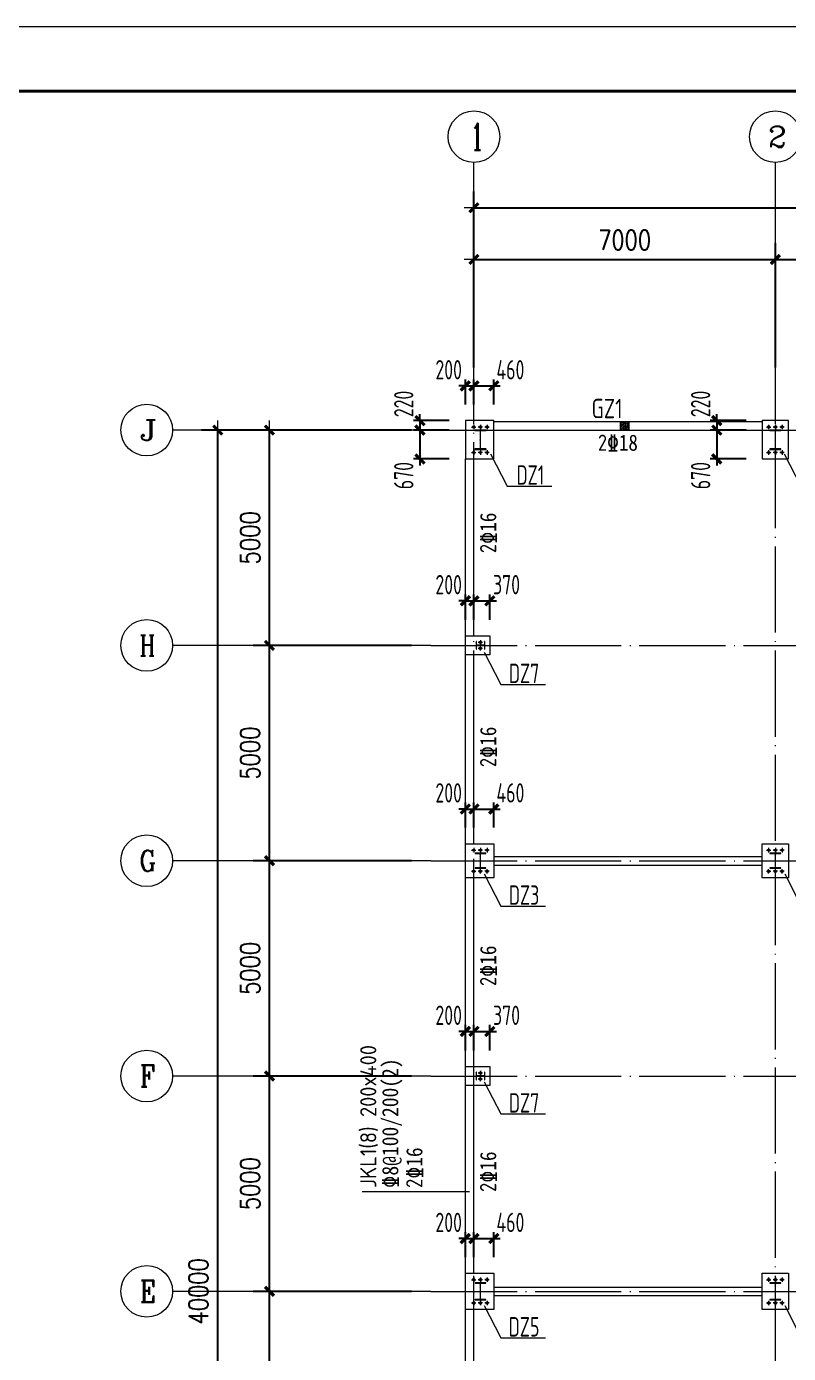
# Model space of a CAD drawing. Header units: millimetres. Extents: x 19781 to 898973, y -947928 to -267362.
# Drawn here: x 162350 to 180047, y -352504 to -321690 of the extents above; entities that cross this region are included whole.
import ezdxf
from ezdxf.enums import TextEntityAlignment as Align

# ---------------------------------------------------------------- set-up
doc = ezdxf.new("R2010")
doc.units = ezdxf.units.MM
doc.header["$LTSCALE"] = 100
doc.linetypes.add('CENTERX2', pattern=[101.599999, 63.5, -12.7, 12.7, -12.7])
doc.linetypes.add('DOTE', pattern=[2.42, 2, -0.2, 0.02, -0.2])
doc.layers.get('0').update_dxf_attribs({"lineweight": 18})
for name, color, linetype, lineweight in [('10', 7, 'Continuous', 18), ('1000', 2, 'Continuous', 18), ('11000', 4, 'Continuous', 18), ('AXIS', 3, 'Continuous', 18), ('AXIS_TEXT', 7, 'Continuous', 18), ('BORDER', 7, 'Continuous', 18), ('DIM', 3, 'Continuous', 18), ('DOTE', 1, 'DOTE', 18), ('HATCH', 254, 'Continuous', 18), ('HIDE_BEAMDIMMASS', 2, 'Continuous', 18), ('S_BEAM', 4, 'Continuous', 18), ('S_BEAMDIMLOCAL', 7, 'Continuous', 18), ('S_BEAMDIMLOCALVER', 7, 'Continuous', 18), ('S_BEAMDIMMASSVER', 2, 'Continuous', 18), ('数字', 3, 'Continuous', 20), ('柱', 2, 'Continuous', 18), ('轴线', 1, 'CENTERX2', 13), ('钢柱', 4, 'Continuous', 20)]:
    doc.layers.add(name, color=color, linetype=linetype, lineweight=lineweight)
doc.styles.add('_TCH_AXIS', font='complex.shx', dxfattribs={"bigfont": 'gbcbig.shx'})
doc.styles.add('COMPLEX', font='complex.shx', dxfattribs={"bigfont": 'gbcbig.shx'})
doc.styles.add('dim_font', font='simplex.shx', dxfattribs={"width": 0.8, "bigfont": 'gbcbig.shx'})
doc.styles.get("Standard").update_dxf_attribs({"font": 'tssdeng.shx', "bigfont": 'hztxt.shx'})
doc.styles.add('TSSD_REIN', font='tssdeng.shx', dxfattribs={"width": 0.7, "bigfont": 'hztxt.shx'})
doc.dimstyles.new('DIMN150', dxfattribs={"dimscale": 1.5, "dimtxt": 300, "dimasz": 1, "dimexe": 250, "dimexo": 300, "dimgap": 150, "dimtad": 1, "dimdec": 0, "dimzin": 0, "dimdsep": 46, "dimtxsty": 'dim_font', "dimblk": '_CAXARROW', "dimcen": 0.09, "dimdle": 2, "dimclrt": 7, "dimadec": 0, "dimazin": 0, "dimtfac": 1, "dimtdec": 0, "dimtix": 1, "dimtmove": 2, "dimatfit": 3, "dimfxl": 1, "dimtolj": 1, "dimtzin": 0, "dimarcsym": 0})
doc.dimstyles.new('TSSD_100_100', dxfattribs={"dimtxt": 300, "dimasz": 100, "dimexe": 100, "dimexo": 250, "dimgap": 100, "dimtad": 1, "dimdec": 0, "dimzin": 0, "dimdsep": 46, "dimtxsty": 'TSSD_REIN', "dimblk": 'ARCHTICK', "dimcen": 0, "dimdle": 100, "dimclrt": 7, "dimadec": 0, "dimazin": 0, "dimtfac": 1, "dimtdec": 0, "dimtix": 1, "dimtmove": 2, "dimatfit": 3, "dimfxl": 1, "dimtolj": 1, "dimtzin": 0, "dimarcsym": 0})
pattern_1 = [(45, (0, 0), (-7.0710678, 7.0710678), []), (45, (0, 2.5), (-7.0710678, 7.0710678), [])]
pattern_2 = [(45, (0, 0), (-7.0710678, 7.0710678), []), (45, (0, 2.5), (-7.0710678, 7.0710678), [])]

# ---------------------------------------------------------------- blocks, each defined once
blk = doc.blocks.new('_DIMX')
blk.add_line((-150, 0), (150, 0))
blk.add_lwpolyline([(-70, -70, 50, 50, 0), (70, 70, 50, 50, 0)], format="xyseb")
blk = doc.blocks.new('*X433')
at = {"layer": 'AXIS', "color": 0, "lineweight": -2, "transparency": 16777216}
for p, q in [((171292, -331062), (167617, -331062)), ((167992, -336060), (167992, -331063)), ((171292, -336062), (167617, -336062))]:
    blk.add_line(p, q, dxfattribs=at)
at = {"layer": 'AXIS', "color": 0, "lineweight": -2, "transparency": 16777216, "xscale": 1.5, "yscale": 1.5, "zscale": 1.5}
for p, rotation in [((167992, -331062), 90), ((167992, -336062), 270)]:
    blk.add_blockref('_DIMX', p, dxfattribs=dict(at, rotation=rotation))
at = {"layer": 'AXIS', "color": 7, "transparency": 16777216, "insert": (167542, -333562), "char_height": 450, "width": 3805.71, "attachment_point": 5, "rotation": 90, "style": 'dim_font'}
blk.add_mtext('5000', dxfattribs=at)
blk = doc.blocks.new('_CAXARROW')
blk.add_hatch(color=0).paths.add_polyline_path([(0, 0), (-1, 0.125), (-1, -0.125)], flags=0)
blk = doc.blocks.new('*X434')
at = {"layer": 'AXIS', "color": 0, "lineweight": -2, "transparency": 16777216}
for p, q in [((172742, -329612), (172742, -326723)), ((179742, -329612), (179742, -326723)), ((172744, -327098), (179741, -327098))]:
    blk.add_line(p, q, dxfattribs=at)
at = {"layer": 'AXIS', "color": 0, "lineweight": -2, "transparency": 16777216, "xscale": 1.5, "yscale": 1.5, "zscale": 1.5, "rotation": 180}
blk.add_blockref('_DIMX', (172742, -327098), dxfattribs=at)
at = {"layer": 'AXIS', "color": 0, "lineweight": -2, "transparency": 16777216, "xscale": 1.5, "yscale": 1.5, "zscale": 1.5}
blk.add_blockref('_DIMX', (179742, -327098), dxfattribs=at)
at = {"layer": 'AXIS', "color": 7, "transparency": 16777216, "insert": (176242, -326648), "char_height": 450, "width": 3805.71, "attachment_point": 5, "style": 'dim_font'}
blk.add_mtext('7000', dxfattribs=at)
blk = doc.blocks.new('*X435')
at = {"layer": 'AXIS', "color": 0, "lineweight": -2, "transparency": 16777216}
for p, q in [((179742, -329612), (179742, -326723)), ((186742, -329612), (186742, -326723)), ((179744, -327098), (186741, -327098))]:
    blk.add_line(p, q, dxfattribs=at)
at = {"layer": 'AXIS', "color": 0, "lineweight": -2, "transparency": 16777216, "xscale": 1.5, "yscale": 1.5, "zscale": 1.5, "rotation": 180}
blk.add_blockref('_DIMX', (179742, -327098), dxfattribs=at)
at = {"layer": 'AXIS', "color": 0, "lineweight": -2, "transparency": 16777216, "xscale": 1.5, "yscale": 1.5, "zscale": 1.5}
blk.add_blockref('_DIMX', (186742, -327098), dxfattribs=at)
at = {"layer": 'AXIS', "color": 7, "transparency": 16777216, "insert": (183242, -326648), "char_height": 450, "width": 3805.71, "attachment_point": 5, "style": 'dim_font'}
blk.add_mtext('7000', dxfattribs=at)
blk = doc.blocks.new('_AXISO')
blk.add_circle((0, 0), 0.5)
at = {"layer": 'AXIS_TEXT', "style": 'COMPLEX', "width": 1.04167}
blk.add_attdef('A', (-0.25, -0.28), '', height=0.56, dxfattribs=at)
blk = doc.blocks.new('*X448')
at = {"layer": 'AXIS', "color": 0, "lineweight": -2, "transparency": 16777216}
for p, q in [((170992, -331062), (166417, -331062)), ((166792, -371060), (166792, -331063)), ((170992, -371062), (166417, -371062))]:
    blk.add_line(p, q, dxfattribs=at)
at = {"layer": 'AXIS', "color": 0, "lineweight": -2, "transparency": 16777216, "xscale": 1.5, "yscale": 1.5, "zscale": 1.5}
for p, rotation in [((166792, -331062), 90), ((166792, -371062), 270)]:
    blk.add_blockref('_DIMX', p, dxfattribs=dict(at, rotation=rotation))
at = {"layer": 'AXIS', "color": 7, "transparency": 16777216, "insert": (166342, -351062), "char_height": 450, "width": 4834.29, "attachment_point": 5, "rotation": 90, "style": 'dim_font'}
blk.add_mtext('40000', dxfattribs=at)
blk = doc.blocks.new('*X449')
at = {"layer": 'AXIS', "color": 0, "lineweight": -2, "transparency": 16777216}
for p, q in [((172742, -329312), (172742, -325523)), ((270742, -329312), (270742, -325523)), ((172744, -325898), (270741, -325898))]:
    blk.add_line(p, q, dxfattribs=at)
at = {"layer": 'AXIS', "color": 0, "lineweight": -2, "transparency": 16777216, "xscale": 1.5, "yscale": 1.5, "zscale": 1.5, "rotation": 180}
blk.add_blockref('_DIMX', (172742, -325898), dxfattribs=at)
at = {"layer": 'AXIS', "color": 0, "lineweight": -2, "transparency": 16777216, "xscale": 1.5, "yscale": 1.5, "zscale": 1.5}
blk.add_blockref('_DIMX', (270742, -325898), dxfattribs=at)
at = {"layer": 'AXIS', "color": 7, "transparency": 16777216, "insert": (221742, -325448), "char_height": 450, "width": 4834.29, "attachment_point": 5, "style": 'dim_font'}
blk.add_mtext('98000', dxfattribs=at)
blk = doc.blocks.new('*X450')
at = {"layer": 'AXIS', "color": 0, "lineweight": -2, "transparency": 16777216}
for p, q in [((171292, -336062), (167617, -336062)), ((167992, -341060), (167992, -336063)), ((171292, -341062), (167617, -341062))]:
    blk.add_line(p, q, dxfattribs=at)
at = {"layer": 'AXIS', "color": 0, "lineweight": -2, "transparency": 16777216, "xscale": 1.5, "yscale": 1.5, "zscale": 1.5}
for p, rotation in [((167992, -336062), 90), ((167992, -341062), 270)]:
    blk.add_blockref('_DIMX', p, dxfattribs=dict(at, rotation=rotation))
at = {"layer": 'AXIS', "color": 7, "transparency": 16777216, "insert": (167542, -338562), "char_height": 450, "width": 3805.71, "attachment_point": 5, "rotation": 90, "style": 'dim_font'}
blk.add_mtext('5000', dxfattribs=at)
blk = doc.blocks.new('*X451')
at = {"layer": 'AXIS', "color": 0, "lineweight": -2, "transparency": 16777216}
for p, q in [((171292, -341062), (167617, -341062)), ((167992, -346060), (167992, -341063)), ((171292, -346062), (167617, -346062))]:
    blk.add_line(p, q, dxfattribs=at)
at = {"layer": 'AXIS', "color": 0, "lineweight": -2, "transparency": 16777216, "xscale": 1.5, "yscale": 1.5, "zscale": 1.5}
for p, rotation in [((167992, -341062), 90), ((167992, -346062), 270)]:
    blk.add_blockref('_DIMX', p, dxfattribs=dict(at, rotation=rotation))
at = {"layer": 'AXIS', "color": 7, "transparency": 16777216, "insert": (167542, -343562), "char_height": 450, "width": 3805.71, "attachment_point": 5, "rotation": 90, "style": 'dim_font'}
blk.add_mtext('5000', dxfattribs=at)
blk = doc.blocks.new('*X452')
at = {"layer": 'AXIS', "color": 0, "lineweight": -2, "transparency": 16777216}
for p, q in [((171292, -346062), (167617, -346062)), ((167992, -351060), (167992, -346063)), ((171292, -351062), (167617, -351062))]:
    blk.add_line(p, q, dxfattribs=at)
at = {"layer": 'AXIS', "color": 0, "lineweight": -2, "transparency": 16777216, "xscale": 1.5, "yscale": 1.5, "zscale": 1.5}
for p, rotation in [((167992, -346062), 90), ((167992, -351062), 270)]:
    blk.add_blockref('_DIMX', p, dxfattribs=dict(at, rotation=rotation))
at = {"layer": 'AXIS', "color": 7, "transparency": 16777216, "insert": (167542, -348562), "char_height": 450, "width": 3805.71, "attachment_point": 5, "rotation": 90, "style": 'dim_font'}
blk.add_mtext('5000', dxfattribs=at)
blk = doc.blocks.new('*X453')
at = {"layer": 'AXIS', "color": 0, "lineweight": -2, "transparency": 16777216}
for p, q in [((171292, -351062), (167617, -351062)), ((167992, -356060), (167992, -351063)), ((171292, -356062), (167617, -356062))]:
    blk.add_line(p, q, dxfattribs=at)
at = {"layer": 'AXIS', "color": 0, "lineweight": -2, "transparency": 16777216, "xscale": 1.5, "yscale": 1.5, "zscale": 1.5}
for p, rotation in [((167992, -351062), 90), ((167992, -356062), 270)]:
    blk.add_blockref('_DIMX', p, dxfattribs=dict(at, rotation=rotation))
at = {"layer": 'AXIS', "color": 7, "transparency": 16777216, "insert": (167542, -353562), "char_height": 450, "width": 3805.71, "attachment_point": 5, "rotation": 90, "style": 'dim_font'}
blk.add_mtext('5000', dxfattribs=at)
blk = doc.blocks.new('_ArchTick_0')
at = {"color": 0, "linetype": 'ByBlock'}
blk.add_lwpolyline([(-0.71, -0.71, 0.5, 0.5, 0), (0.71, 0.71, 0.5, 0.5, 0)], format="xyseb", dxfattribs=at)
blk = doc.blocks.new('*X926')
at = {"layer": 'DIM', "color": 0, "lineweight": -2, "ltscale": 100, "transparency": 16777216}
for p, q in [((171487, -330912), (171487, -331882)), ((172167, -331062), (171337, -331062)), ((172167, -331732), (171337, -331732))]:
    blk.add_line(p, q, dxfattribs=at)
at = {"layer": 'DIM', "color": 0, "lineweight": -2, "ltscale": 100, "transparency": 16777216, "xscale": 150, "yscale": 150, "zscale": 150}
for p, rotation in [((171487, -331062), 90), ((171487, -331732), 270)]:
    blk.add_blockref('_ArchTick_0', p, dxfattribs=dict(at, rotation=rotation))
at = {"layer": 'DIM', "color": 7, "ltscale": 100, "transparency": 16777216, "insert": (171112, -332119), "char_height": 450, "width": 2385, "attachment_point": 5, "rotation": 90, "style": 'TSSD_REIN'}
blk.add_mtext('670', dxfattribs=at)
blk = doc.blocks.new('_ARCHTICK')
at = {"color": 0, "linetype": 'ByBlock', "const_width": 0.5}
blk.add_lwpolyline([(-0.5, -0.5), (0.5, 0.5)], dxfattribs=at)
blk = doc.blocks.new('*X927')
at = {"layer": 'DIM', "color": 0, "lineweight": -2, "ltscale": 100, "transparency": 16777216}
for p, q in [((172742, -330467), (172742, -329886)), ((173202, -330467), (173202, -329886)), ((172592, -330036), (173352, -330036))]:
    blk.add_line(p, q, dxfattribs=at)
at = {"layer": 'DIM', "color": 0, "lineweight": -2, "ltscale": 100, "transparency": 16777216, "xscale": 150, "yscale": 150, "zscale": 150, "rotation": 180}
blk.add_blockref('_ArchTick_0', (172742, -330036), dxfattribs=at)
at = {"layer": 'DIM', "color": 0, "lineweight": -2, "ltscale": 100, "transparency": 16777216, "xscale": 150, "yscale": 150, "zscale": 150}
blk.add_blockref('_ArchTick_0', (173202, -330036), dxfattribs=at)
at = {"layer": 'DIM', "color": 7, "ltscale": 100, "transparency": 16777216, "insert": (173589, -329661), "char_height": 450, "width": 2430, "attachment_point": 5, "style": 'TSSD_REIN'}
blk.add_mtext('460', dxfattribs=at)
blk = doc.blocks.new('*X928')
at = {"layer": 'DIM', "color": 0, "lineweight": -2, "ltscale": 100, "transparency": 16777216}
for p, q in [((172542, -330467), (172542, -329886)), ((172742, -330467), (172742, -329886)), ((172542, -330036), (172392, -330036)), ((172542, -330036), (172742, -330036)), ((172742, -330036), (172892, -330036))]:
    blk.add_line(p, q, dxfattribs=at)
at = {"layer": 'DIM', "color": 0, "lineweight": -2, "ltscale": 100, "transparency": 16777216, "xscale": 150, "yscale": 150, "zscale": 150}
blk.add_blockref('_ArchTick_0', (172542, -330036), dxfattribs=at)
at = {"layer": 'DIM', "color": 0, "lineweight": -2, "ltscale": 100, "transparency": 16777216, "xscale": 150, "yscale": 150, "zscale": 150, "rotation": 180}
blk.add_blockref('_ArchTick_0', (172742, -330036), dxfattribs=at)
at = {"layer": 'DIM', "color": 7, "ltscale": 100, "transparency": 16777216, "insert": (172155, -329661), "char_height": 450, "width": 2430, "attachment_point": 5, "style": 'TSSD_REIN'}
blk.add_mtext('200', dxfattribs=at)
blk = doc.blocks.new('*X929')
at = {"layer": 'DIM', "color": 0, "lineweight": -2, "ltscale": 100, "transparency": 16777216}
for p, q in [((172167, -330842), (171337, -330842)), ((171487, -330842), (171487, -330692)), ((171487, -330842), (171487, -331062)), ((172167, -331062), (171337, -331062)), ((171487, -331062), (171487, -331212))]:
    blk.add_line(p, q, dxfattribs=at)
at = {"layer": 'DIM', "color": 0, "lineweight": -2, "ltscale": 100, "transparency": 16777216, "xscale": 150, "yscale": 150, "zscale": 150}
for p, rotation in [((171487, -330842), 270), ((171487, -331062), 90)]:
    blk.add_blockref('_ArchTick_0', p, dxfattribs=dict(at, rotation=rotation))
at = {"layer": 'DIM', "color": 7, "ltscale": 100, "transparency": 16777216, "insert": (171112, -330455), "char_height": 450, "width": 2430, "attachment_point": 5, "rotation": 90, "style": 'TSSD_REIN'}
blk.add_mtext('220', dxfattribs=at)
blk = doc.blocks.new('*X930')
at = {"layer": 'DIM', "color": 0, "lineweight": -2, "ltscale": 100, "transparency": 16777216}
for p, q in [((178382, -330912), (178382, -331882)), ((179062, -331062), (178232, -331062)), ((179062, -331732), (178232, -331732))]:
    blk.add_line(p, q, dxfattribs=at)
at = {"layer": 'DIM', "color": 0, "lineweight": -2, "ltscale": 100, "transparency": 16777216, "xscale": 150, "yscale": 150, "zscale": 150}
for p, rotation in [((178382, -331062), 90), ((178382, -331732), 270)]:
    blk.add_blockref('_ArchTick_0', p, dxfattribs=dict(at, rotation=rotation))
at = {"layer": 'DIM', "color": 7, "ltscale": 100, "transparency": 16777216, "insert": (178007, -332119), "char_height": 450, "width": 2385, "attachment_point": 5, "rotation": 90, "style": 'TSSD_REIN'}
blk.add_mtext('670', dxfattribs=at)
blk = doc.blocks.new('*X931')
at = {"layer": 'DIM', "color": 0, "lineweight": -2, "ltscale": 100, "transparency": 16777216}
for p, q in [((179062, -330842), (178232, -330842)), ((178382, -330842), (178382, -330692)), ((178382, -330842), (178382, -331062)), ((179062, -331062), (178232, -331062)), ((178382, -331062), (178382, -331212))]:
    blk.add_line(p, q, dxfattribs=at)
at = {"layer": 'DIM', "color": 0, "lineweight": -2, "ltscale": 100, "transparency": 16777216, "xscale": 150, "yscale": 150, "zscale": 150}
for p, rotation in [((178382, -330842), 270), ((178382, -331062), 90)]:
    blk.add_blockref('_ArchTick_0', p, dxfattribs=dict(at, rotation=rotation))
at = {"layer": 'DIM', "color": 7, "ltscale": 100, "transparency": 16777216, "insert": (178007, -330455), "char_height": 450, "width": 2430, "attachment_point": 5, "rotation": 90, "style": 'TSSD_REIN'}
blk.add_mtext('220', dxfattribs=at)
blk = doc.blocks.new('*X942')
at = {"layer": 'DIM', "color": 0, "lineweight": -2, "ltscale": 100, "transparency": 16777216}
for p, q in [((172592, -345026), (173262, -345026)), ((172742, -345467), (172742, -344876)), ((173112, -345467), (173112, -344876))]:
    blk.add_line(p, q, dxfattribs=at)
at = {"layer": 'DIM', "color": 0, "lineweight": -2, "ltscale": 100, "transparency": 16777216, "xscale": 150, "yscale": 150, "zscale": 150, "rotation": 180}
blk.add_blockref('_ArchTick_0', (172742, -345026), dxfattribs=at)
at = {"layer": 'DIM', "color": 0, "lineweight": -2, "ltscale": 100, "transparency": 16777216, "xscale": 150, "yscale": 150, "zscale": 150}
blk.add_blockref('_ArchTick_0', (173112, -345026), dxfattribs=at)
at = {"layer": 'DIM', "color": 7, "ltscale": 100, "transparency": 16777216, "insert": (173499, -344651), "char_height": 450, "width": 2430, "attachment_point": 5, "style": 'TSSD_REIN'}
blk.add_mtext('370', dxfattribs=at)
blk = doc.blocks.new('*X943')
at = {"layer": 'DIM', "color": 0, "lineweight": -2, "ltscale": 100, "transparency": 16777216}
for p, q in [((172542, -345026), (172392, -345026)), ((172542, -345467), (172542, -344876)), ((172542, -345026), (172742, -345026)), ((172742, -345467), (172742, -344876)), ((172742, -345026), (172892, -345026))]:
    blk.add_line(p, q, dxfattribs=at)
at = {"layer": 'DIM', "color": 0, "lineweight": -2, "ltscale": 100, "transparency": 16777216, "xscale": 150, "yscale": 150, "zscale": 150}
blk.add_blockref('_ArchTick_0', (172542, -345026), dxfattribs=at)
at = {"layer": 'DIM', "color": 0, "lineweight": -2, "ltscale": 100, "transparency": 16777216, "xscale": 150, "yscale": 150, "zscale": 150, "rotation": 180}
blk.add_blockref('_ArchTick_0', (172742, -345026), dxfattribs=at)
at = {"layer": 'DIM', "color": 7, "ltscale": 100, "transparency": 16777216, "insert": (172155, -344651), "char_height": 450, "width": 2430, "attachment_point": 5, "style": 'TSSD_REIN'}
blk.add_mtext('200', dxfattribs=at)
blk = doc.blocks.new('*X944')
at = {"layer": 'DIM', "color": 0, "lineweight": -2, "ltscale": 100, "transparency": 16777216}
for p, q in [((172742, -335467), (172742, -334876)), ((173112, -335467), (173112, -334876)), ((172592, -335026), (173262, -335026))]:
    blk.add_line(p, q, dxfattribs=at)
at = {"layer": 'DIM', "color": 0, "lineweight": -2, "ltscale": 100, "transparency": 16777216, "xscale": 150, "yscale": 150, "zscale": 150, "rotation": 180}
blk.add_blockref('_ArchTick_0', (172742, -335026), dxfattribs=at)
at = {"layer": 'DIM', "color": 0, "lineweight": -2, "ltscale": 100, "transparency": 16777216, "xscale": 150, "yscale": 150, "zscale": 150}
blk.add_blockref('_ArchTick_0', (173112, -335026), dxfattribs=at)
at = {"layer": 'DIM', "color": 7, "ltscale": 100, "transparency": 16777216, "insert": (173499, -334651), "char_height": 450, "width": 2430, "attachment_point": 5, "style": 'TSSD_REIN'}
blk.add_mtext('370', dxfattribs=at)
blk = doc.blocks.new('*X945')
at = {"layer": 'DIM', "color": 0, "lineweight": -2, "ltscale": 100, "transparency": 16777216}
for p, q in [((172542, -335467), (172542, -334876)), ((172742, -335467), (172742, -334876)), ((172542, -335026), (172392, -335026)), ((172542, -335026), (172742, -335026)), ((172742, -335026), (172892, -335026))]:
    blk.add_line(p, q, dxfattribs=at)
at = {"layer": 'DIM', "color": 0, "lineweight": -2, "ltscale": 100, "transparency": 16777216, "xscale": 150, "yscale": 150, "zscale": 150}
blk.add_blockref('_ArchTick_0', (172542, -335026), dxfattribs=at)
at = {"layer": 'DIM', "color": 0, "lineweight": -2, "ltscale": 100, "transparency": 16777216, "xscale": 150, "yscale": 150, "zscale": 150, "rotation": 180}
blk.add_blockref('_ArchTick_0', (172742, -335026), dxfattribs=at)
at = {"layer": 'DIM', "color": 7, "ltscale": 100, "transparency": 16777216, "insert": (172155, -334651), "char_height": 450, "width": 2430, "attachment_point": 5, "style": 'TSSD_REIN'}
blk.add_mtext('200', dxfattribs=at)
blk = doc.blocks.new('*X946')
at = {"layer": 'DIM', "color": 0, "lineweight": -2, "ltscale": 100, "transparency": 16777216}
for p, q in [((172592, -339861), (173352, -339861)), ((172742, -340292), (172742, -339711)), ((173202, -340292), (173202, -339711))]:
    blk.add_line(p, q, dxfattribs=at)
at = {"layer": 'DIM', "color": 0, "lineweight": -2, "ltscale": 100, "transparency": 16777216, "xscale": 150, "yscale": 150, "zscale": 150, "rotation": 180}
blk.add_blockref('_ArchTick_0', (172742, -339861), dxfattribs=at)
at = {"layer": 'DIM', "color": 0, "lineweight": -2, "ltscale": 100, "transparency": 16777216, "xscale": 150, "yscale": 150, "zscale": 150}
blk.add_blockref('_ArchTick_0', (173202, -339861), dxfattribs=at)
at = {"layer": 'DIM', "color": 7, "ltscale": 100, "transparency": 16777216, "insert": (173589, -339486), "char_height": 450, "width": 2430, "attachment_point": 5, "style": 'TSSD_REIN'}
blk.add_mtext('460', dxfattribs=at)
blk = doc.blocks.new('*X947')
at = {"layer": 'DIM', "color": 0, "lineweight": -2, "ltscale": 100, "transparency": 16777216}
for p, q in [((172542, -339861), (172392, -339861)), ((172542, -340292), (172542, -339711)), ((172542, -339861), (172742, -339861)), ((172742, -340292), (172742, -339711)), ((172742, -339861), (172892, -339861))]:
    blk.add_line(p, q, dxfattribs=at)
at = {"layer": 'DIM', "color": 0, "lineweight": -2, "ltscale": 100, "transparency": 16777216, "xscale": 150, "yscale": 150, "zscale": 150}
blk.add_blockref('_ArchTick_0', (172542, -339861), dxfattribs=at)
at = {"layer": 'DIM', "color": 0, "lineweight": -2, "ltscale": 100, "transparency": 16777216, "xscale": 150, "yscale": 150, "zscale": 150, "rotation": 180}
blk.add_blockref('_ArchTick_0', (172742, -339861), dxfattribs=at)
at = {"layer": 'DIM', "color": 7, "ltscale": 100, "transparency": 16777216, "insert": (172155, -339486), "char_height": 450, "width": 2430, "attachment_point": 5, "style": 'TSSD_REIN'}
blk.add_mtext('200', dxfattribs=at)
blk = doc.blocks.new('*X948')
at = {"layer": 'DIM', "color": 0, "lineweight": -2, "ltscale": 100, "transparency": 16777216}
for p, q in [((172742, -350267), (172742, -349686)), ((173202, -350267), (173202, -349686)), ((172592, -349836), (173352, -349836))]:
    blk.add_line(p, q, dxfattribs=at)
at = {"layer": 'DIM', "color": 0, "lineweight": -2, "ltscale": 100, "transparency": 16777216, "xscale": 150, "yscale": 150, "zscale": 150, "rotation": 180}
blk.add_blockref('_ArchTick_0', (172742, -349836), dxfattribs=at)
at = {"layer": 'DIM', "color": 0, "lineweight": -2, "ltscale": 100, "transparency": 16777216, "xscale": 150, "yscale": 150, "zscale": 150}
blk.add_blockref('_ArchTick_0', (173202, -349836), dxfattribs=at)
at = {"layer": 'DIM', "color": 7, "ltscale": 100, "transparency": 16777216, "insert": (173589, -349461), "char_height": 450, "width": 2430, "attachment_point": 5, "style": 'TSSD_REIN'}
blk.add_mtext('460', dxfattribs=at)
blk = doc.blocks.new('*X949')
at = {"layer": 'DIM', "color": 0, "lineweight": -2, "ltscale": 100, "transparency": 16777216}
for p, q in [((172542, -350267), (172542, -349686)), ((172742, -350267), (172742, -349686)), ((172542, -349836), (172392, -349836)), ((172542, -349836), (172742, -349836)), ((172742, -349836), (172892, -349836))]:
    blk.add_line(p, q, dxfattribs=at)
at = {"layer": 'DIM', "color": 0, "lineweight": -2, "ltscale": 100, "transparency": 16777216, "xscale": 150, "yscale": 150, "zscale": 150}
blk.add_blockref('_ArchTick_0', (172542, -349836), dxfattribs=at)
at = {"layer": 'DIM', "color": 0, "lineweight": -2, "ltscale": 100, "transparency": 16777216, "xscale": 150, "yscale": 150, "zscale": 150, "rotation": 180}
blk.add_blockref('_ArchTick_0', (172742, -349836), dxfattribs=at)
at = {"layer": 'DIM', "color": 7, "ltscale": 100, "transparency": 16777216, "insert": (172155, -349461), "char_height": 450, "width": 2430, "attachment_point": 5, "style": 'TSSD_REIN'}
blk.add_mtext('200', dxfattribs=at)

msp = doc.modelspace()

# ---------------------------------------------------------------- hatches: boundary and pattern name
h = msp.add_hatch(color=256)
edge = h.paths.add_edge_path(flags=0)
edge.add_arc((172737, -330992), 26, 0, 360)
h = msp.add_hatch(color=256)
edge = h.paths.add_edge_path(flags=0)
edge.add_arc((172892, -330992), 26, 0, 360)
h = msp.add_hatch(color=256)
edge = h.paths.add_edge_path(flags=0)
edge.add_arc((173047, -330992), 26, 0, 360)
h = msp.add_hatch(color=256)
edge = h.paths.add_edge_path(flags=0)
edge.add_arc((179587, -330992), 26, 0, 360)
h = msp.add_hatch(color=256)
edge = h.paths.add_edge_path(flags=0)
edge.add_arc((179742, -330992), 26, 0, 360)
h = msp.add_hatch(color=256)
edge = h.paths.add_edge_path(flags=0)
edge.add_arc((179897, -330992), 26, 0, 360)
h = msp.add_hatch(color=256)
edge = h.paths.add_edge_path(flags=0)
edge.add_arc((172737, -331582), 26, 0, 360)
h = msp.add_hatch(color=256)
edge = h.paths.add_edge_path(flags=0)
edge.add_arc((172892, -331582), 26, 0, 360)
h = msp.add_hatch(color=256)
edge = h.paths.add_edge_path(flags=0)
edge.add_arc((173047, -331582), 26, 0, 360)
h = msp.add_hatch(color=256)
edge = h.paths.add_edge_path(flags=0)
edge.add_arc((179587, -331582), 26, 0, 360)
h = msp.add_hatch(color=256)
edge = h.paths.add_edge_path(flags=0)
edge.add_arc((179742, -331582), 26, 0, 360)
h = msp.add_hatch(color=256)
edge = h.paths.add_edge_path(flags=0)
edge.add_arc((179897, -331582), 26, 0, 360)
h = msp.add_hatch(color=256)
edge = h.paths.add_edge_path(flags=0)
edge.add_arc((172892, -335992), 26, 0, 360)
h = msp.add_hatch(color=256)
edge = h.paths.add_edge_path(flags=0)
edge.add_arc((172892, -336132), 26, 0, 360)
h = msp.add_hatch(color=256)
edge = h.paths.add_edge_path(flags=0)
edge.add_arc((172737, -340817), 26, 0, 360)
h = msp.add_hatch(color=256)
edge = h.paths.add_edge_path(flags=0)
edge.add_arc((172892, -340817), 26, 0, 360)
h = msp.add_hatch(color=256)
edge = h.paths.add_edge_path(flags=0)
edge.add_arc((173047, -340817), 26, 0, 360)
h = msp.add_hatch(color=256)
edge = h.paths.add_edge_path(flags=0)
edge.add_arc((179587, -340817), 26, 0, 360)
h = msp.add_hatch(color=256)
edge = h.paths.add_edge_path(flags=0)
edge.add_arc((179742, -340817), 26, 0, 360)
h = msp.add_hatch(color=256)
edge = h.paths.add_edge_path(flags=0)
edge.add_arc((179897, -340817), 26, 0, 360)
h = msp.add_hatch(color=256)
edge = h.paths.add_edge_path(flags=0)
edge.add_arc((172737, -341307), 26, 0, 360)
h = msp.add_hatch(color=256)
edge = h.paths.add_edge_path(flags=0)
edge.add_arc((172892, -341307), 26, 0, 360)
h = msp.add_hatch(color=256)
edge = h.paths.add_edge_path(flags=0)
edge.add_arc((173047, -341307), 26, 0, 360)
h = msp.add_hatch(color=256)
edge = h.paths.add_edge_path(flags=0)
edge.add_arc((179587, -341307), 26, 0, 360)
h = msp.add_hatch(color=256)
edge = h.paths.add_edge_path(flags=0)
edge.add_arc((179742, -341307), 26, 0, 360)
h = msp.add_hatch(color=256)
edge = h.paths.add_edge_path(flags=0)
edge.add_arc((179897, -341307), 26, 0, 360)
h = msp.add_hatch(color=256)
edge = h.paths.add_edge_path(flags=0)
edge.add_arc((172892, -345992), 26, 0, 360)
h = msp.add_hatch(color=256)
edge = h.paths.add_edge_path(flags=0)
edge.add_arc((172892, -346132), 26, 0, 360)
h = msp.add_hatch(color=256)
edge = h.paths.add_edge_path(flags=0)
edge.add_arc((172737, -350792), 26, 0, 360)
h = msp.add_hatch(color=256)
edge = h.paths.add_edge_path(flags=0)
edge.add_arc((172892, -350792), 26, 0, 360)
h = msp.add_hatch(color=256)
edge = h.paths.add_edge_path(flags=0)
edge.add_arc((173047, -350792), 26, 0, 360)
h = msp.add_hatch(color=256)
edge = h.paths.add_edge_path(flags=0)
edge.add_arc((179587, -350792), 26, 0, 360)
h = msp.add_hatch(color=256)
edge = h.paths.add_edge_path(flags=0)
edge.add_arc((179742, -350792), 26, 0, 360)
h = msp.add_hatch(color=256)
edge = h.paths.add_edge_path(flags=0)
edge.add_arc((179897, -350792), 26, 0, 360)
h = msp.add_hatch(color=256)
edge = h.paths.add_edge_path(flags=0)
edge.add_arc((172737, -351332), 26, 0, 360)
h = msp.add_hatch(color=256)
edge = h.paths.add_edge_path(flags=0)
edge.add_arc((172892, -351332), 26, 0, 360)
h = msp.add_hatch(color=256)
edge = h.paths.add_edge_path(flags=0)
edge.add_arc((173047, -351332), 26, 0, 360)
h = msp.add_hatch(color=256)
edge = h.paths.add_edge_path(flags=0)
edge.add_arc((179587, -351332), 26, 0, 360)
h = msp.add_hatch(color=256)
edge = h.paths.add_edge_path(flags=0)
edge.add_arc((179742, -351332), 26, 0, 360)
h = msp.add_hatch(color=256)
edge = h.paths.add_edge_path(flags=0)
edge.add_arc((179897, -351332), 26, 0, 360)
at = {"layer": '10', "ltscale": 100}
h = msp.add_hatch(dxfattribs=at)
h.set_pattern_fill('金属', color=256, style=0, pattern_type=0)
h.set_pattern_definition([(45, (0, 0), (-7.0710678, 7.0710678), []), (45, (0, 2.5), (-7.0710678, 7.0710678), [])])
h.paths.add_polyline_path([(172896, -331074), (173022, -331074), (173022, -331062), (172762, -331062), (172762, -331074), (172888, -331074), (172888, -331500), (172762, -331500), (172762, -331512), (173022, -331512), (173022, -331500), (172896, -331500)], flags=0)
h = msp.add_hatch(dxfattribs=at)
h.set_pattern_fill('金属', color=256, style=0, pattern_type=0)
h.set_pattern_definition(pattern_1)
h.paths.add_polyline_path([(179746, -331074), (179872, -331074), (179872, -331062), (179612, -331062), (179612, -331074), (179738, -331074), (179738, -331500), (179612, -331500), (179612, -331512), (179872, -331512), (179872, -331500), (179746, -331500)], flags=0)
h = msp.add_hatch(dxfattribs=at)
h.set_pattern_fill('金属', color=256, style=0, pattern_type=0)
h.set_pattern_definition(pattern_1)
h.paths.add_polyline_path([(172984, -336065), (172984, -336152), (172992, -336152), (172992, -335972), (172984, -335972), (172984, -336059), (172800, -336059), (172800, -335972), (172792, -335972), (172792, -336152), (172800, -336152), (172800, -336065)], flags=0)
h = msp.add_hatch(dxfattribs=at)
h.set_pattern_fill('金属', color=256, style=0, pattern_type=0)
h.set_pattern_definition(pattern_2)
h.paths.add_polyline_path([(172896, -340897), (173017, -340897), (173017, -340887), (172767, -340887), (172767, -340897), (172888, -340897), (172888, -341227), (172767, -341227), (172767, -341237), (173017, -341237), (173017, -341227), (172896, -341227)], flags=0)
h = msp.add_hatch(dxfattribs=at)
h.set_pattern_fill('金属', color=256, style=0, pattern_type=0)
h.set_pattern_definition(pattern_2)
h.paths.add_polyline_path([(179746, -340897), (179867, -340897), (179867, -340887), (179617, -340887), (179617, -340897), (179738, -340897), (179738, -341227), (179617, -341227), (179617, -341237), (179867, -341237), (179867, -341227), (179746, -341227)], flags=0)
h = msp.add_hatch(dxfattribs=at)
h.set_pattern_fill('金属', color=256, style=0, pattern_type=0)
h.set_pattern_definition(pattern_1)
h.paths.add_polyline_path([(172984, -346065), (172984, -346152), (172992, -346152), (172992, -345972), (172984, -345972), (172984, -346059), (172800, -346059), (172800, -345972), (172792, -345972), (172792, -346152), (172800, -346152), (172800, -346065)], flags=0)
h = msp.add_hatch(dxfattribs=at)
h.set_pattern_fill('金属', color=256, style=0, pattern_type=0)
h.set_pattern_definition(pattern_1)
h.paths.add_polyline_path([(172896, -350874), (173017, -350874), (173017, -350862), (172767, -350862), (172767, -350874), (172888, -350874), (172888, -351250), (172767, -351250), (172767, -351262), (173017, -351262), (173017, -351250), (172896, -351250)], flags=0)
h = msp.add_hatch(dxfattribs=at)
h.set_pattern_fill('金属', color=256, style=0, pattern_type=0)
h.set_pattern_definition(pattern_1)
h.paths.add_polyline_path([(179746, -350874), (179867, -350874), (179867, -350862), (179617, -350862), (179617, -350874), (179738, -350874), (179738, -351250), (179617, -351250), (179617, -351262), (179867, -351262), (179867, -351250), (179746, -351250)], flags=0)
at = {"layer": 'HATCH', "ltscale": 100}
h = msp.add_hatch(dxfattribs=at)
h.set_pattern_fill('ARMORED', color=256, style=0, pattern_type=0)
h.set_pattern_definition([(50, (0, 0), (-18.634971, 69.5466595), [7.5, -82.5]), (355, (0, 0), (26.726018, 71.667073), [6, -66]), (100.4514, (5.98, -0.52), (-78.641672, 43.76628), [6.374019, -70.114211]), (46.1842, (0, 20), (-20.948094, 105.948937), [11.25, -123.75]), (96.6356, (8.89, 18.62), (-113.332098, 73.354178), [9.56103, -105.1713]), (351.1842, (0, 20), (93.466195, 97.41186), [9, -99]), (21, (10, 15), (17.418376, 69.861292), [7.5, -82.5]), (326, (10, 15), (58.119989, 49.724404), [6, -66]), (71.4514, (14.974, 11.645), (-47.563243, 76.40509), [6.374019, -70.114211]), (37.5, (0, 0), (1.2159855, 33.2893854), [0.01, -65.2, 0.01, -67, 0.01, -66.25]), (7.5, (0, 0), (26.3069537, 39.4411712), [0.01, -38.2, 0.01, -63.7, 0.01, -25.25]), (327.5, (-22.3, 0), (53.3822436, -2.2554872), [0.01, -25, 0.01, -78, 0.01, -103.5]), (317.5, (-32.3, 0), (58.318617, 10.010498), [0.01, -32.5, 0.01, -51.8, 0.01, -73.5]), (45, (0, 0), (-35.355339, 35.355339), [])])
h.paths.add_polyline_path([(176342, -330862), (176342, -331062), (176142, -331062), (176142, -330862)], flags=0)

# ---------------------------------------------------------------- linework, layer by layer
at = {"layer": '1000', "ltscale": 100}
for points in [[(173202, -330842), (172542, -330842), (172542, -331732), (173202, -331732)], [(180047, -330842), (179437, -330842), (179437, -331732), (180047, -331732)], [(173112, -336282), (172542, -336282), (172542, -335842), (173112, -335842)], [(172542, -341457), (172542, -340667), (173202, -340667), (173202, -341457)], [(179437, -341457), (179437, -340667), (180047, -340667), (180047, -341457)], [(173112, -346282), (172542, -346282), (172542, -345842), (173112, -345842)], [(172542, -350642), (173202, -350642), (173202, -351482), (172542, -351482)], [(179437, -350642), (180047, -350642), (180047, -351482), (179437, -351482)]]:
    msp.add_lwpolyline(points, close=True, dxfattribs=at)
at = {"layer": '11000'}
for centre in [(172737, -330992), (172892, -330992), (173047, -330992), (179587, -330992), (179742, -330992), (179897, -330992), (172737, -331582), (172892, -331582), (173047, -331582), (179587, -331582), (179742, -331582), (179897, -331582), (172892, -335992), (172892, -336132), (172737, -340817), (172892, -340817), (173047, -340817), (179587, -340817), (179742, -340817), (179897, -340817), (172737, -341307), (172892, -341307), (173047, -341307), (179587, -341307), (179742, -341307), (179897, -341307), (172892, -345992), (172892, -346132), (172737, -350792), (172892, -350792), (173047, -350792), (179587, -350792), (179742, -350792), (179897, -350792), (172737, -351332), (172892, -351332), (173047, -351332), (179587, -351332), (179742, -351332), (179897, -351332)]:
    msp.add_circle(centre, 26, dxfattribs=at)
at = {"layer": 'AXIS'}
for p, q in [((172742, -330062), (172742, -324848)), ((179742, -330062), (179742, -324848)), ((171742, -331062), (165742, -331062)), ((171742, -336062), (165742, -336062)), ((171742, -341062), (165742, -341062)), ((171742, -346062), (165742, -346062)), ((171742, -351062), (165742, -351062))]:
    msp.add_line(p, q, dxfattribs=at)
at = {"layer": 'BORDER'}
msp.add_lwpolyline([(157416.79, -384690.47), (157416.79, -321690.47), (291066.79, -321690.47), (291066.79, -384690.47)], close=True, dxfattribs=at)
msp.add_lwpolyline([(161166.79, -383190.47, 75, 75, 0), (161166.79, -323190.47, 75, 75, 0), (289566.79, -323190.47, 75, 75, 0), (289566.79, -383190.47, 75, 75, 0)], format="xyseb", close=True, dxfattribs=at)
at = {"layer": 'DOTE', "linetype": 'DOTE', "ltscale": 10}
for p, q in [((172742, -372062), (172742, -330062)), ((179742, -372062), (179742, -330062)), ((171742, -331062), (271742, -331062)), ((171742, -336062), (271742, -336062)), ((171742, -341062), (271742, -341062)), ((171742, -346062), (271742, -346062)), ((171742, -351062), (271742, -351062))]:
    msp.add_line(p, q, dxfattribs=at)
at = {"layer": 'S_BEAM'}
for p, q in [((173202, -330862), (179437, -330862)), ((173202, -331062), (179437, -331062)), ((172542, -335842), (172542, -331732)), ((172742, -335842), (172742, -331732)), ((172542, -340667), (172542, -336282)), ((172742, -340667), (172742, -336282)), ((173202, -340962), (179437, -340962)), ((173202, -341162), (179437, -341162)), ((172542, -345842), (172542, -341457)), ((172742, -345842), (172742, -341457)), ((172542, -350642), (172542, -346282)), ((172742, -350642), (172742, -346282)), ((173202, -350962), (179437, -350962)), ((173202, -351162), (179437, -351162)), ((172542, -355842), (172542, -351482)), ((172742, -355842), (172742, -351482))]:
    msp.add_line(p, q, dxfattribs=at)
at = {"layer": 'S_BEAMDIMMASSVER'}
msp.add_line((172642, -348753), (170148.25, -348753), dxfattribs=at)
at = {"layer": '数字', "ltscale": 100}
for p, q in [((173128, -331613), (173512.43, -332361.58)), ((179949, -331613), (180333.43, -332361.58)), ((173512.43, -332361.58), (174548, -332361.58)), ((172981, -336219), (173365.43, -336967.58)), ((173365.43, -336967.58), (174401, -336967.58)), ((172981, -341369), (173365.43, -342117.58)), ((179960, -341369), (180344.43, -342117.58)), ((173365.43, -342117.58), (174401, -342117.58)), ((172981, -346194), (173365.43, -346942.58)), ((173365.43, -346942.58), (174401, -346942.58)), ((172981, -351394), (173365.43, -352142.58)), ((179960, -351394), (180344.43, -352142.58)), ((173365.43, -352142.58), (174401, -352142.58))]:
    msp.add_line(p, q, dxfattribs=at)
at = {"layer": '柱'}
msp.add_lwpolyline([(176342, -330862), (176342, -331062), (176142, -331062), (176142, -330862)], close=True, dxfattribs=at)
at = {"layer": '轴线'}
for p, q in [((172737, -330941), (172737, -331043)), ((172892, -330941), (172892, -331043)), ((173047, -330941), (173047, -331043)), ((179587, -330941), (179587, -331043)), ((179742, -330941), (179742, -331043)), ((179897, -330941), (179897, -331043)), ((172686, -330992), (172788, -330992)), ((172943, -330992), (172841, -330992)), ((173098, -330992), (172996, -330992)), ((179536, -330992), (179638, -330992)), ((179793, -330992), (179691, -330992)), ((179948, -330992), (179846, -330992)), ((172737, -331531), (172737, -331633)), ((172892, -331531), (172892, -331633)), ((173047, -331531), (173047, -331633)), ((179587, -331531), (179587, -331633)), ((179742, -331531), (179742, -331633)), ((179897, -331531), (179897, -331633)), ((172686, -331582), (172788, -331582)), ((172943, -331582), (172841, -331582)), ((173098, -331582), (172996, -331582)), ((179536, -331582), (179638, -331582)), ((179793, -331582), (179691, -331582)), ((179948, -331582), (179846, -331582)), ((172943, -335992), (172841, -335992)), ((172943, -336132), (172841, -336132)), ((172892, -335941), (172892, -336043)), ((172892, -336183), (172892, -336081)), ((172737, -340766), (172737, -340868)), ((172892, -340766), (172892, -340868)), ((173047, -340766), (173047, -340868)), ((179587, -340766), (179587, -340868)), ((179742, -340766), (179742, -340868)), ((179897, -340766), (179897, -340868)), ((172686, -340817), (172788, -340817)), ((172943, -340817), (172841, -340817)), ((173098, -340817), (172996, -340817)), ((179536, -340817), (179638, -340817)), ((179793, -340817), (179691, -340817)), ((179948, -340817), (179846, -340817)), ((172686, -341307), (172788, -341307)), ((172737, -341358), (172737, -341256)), ((172943, -341307), (172841, -341307)), ((172892, -341358), (172892, -341256)), ((173098, -341307), (172996, -341307)), ((173047, -341358), (173047, -341256)), ((179536, -341307), (179638, -341307)), ((179587, -341358), (179587, -341256)), ((179793, -341307), (179691, -341307)), ((179742, -341358), (179742, -341256)), ((179948, -341307), (179846, -341307)), ((179897, -341358), (179897, -341256)), ((172943, -345992), (172841, -345992)), ((172892, -345941), (172892, -346043)), ((172943, -346132), (172841, -346132)), ((172892, -346183), (172892, -346081)), ((172686, -350792), (172788, -350792)), ((172737, -350741), (172737, -350843)), ((172943, -350792), (172841, -350792)), ((172892, -350741), (172892, -350843)), ((173098, -350792), (172996, -350792)), ((173047, -350741), (173047, -350843)), ((179536, -350792), (179638, -350792)), ((179587, -350741), (179587, -350843)), ((179793, -350792), (179691, -350792)), ((179742, -350741), (179742, -350843)), ((179948, -350792), (179846, -350792)), ((179897, -350741), (179897, -350843)), ((172686, -351332), (172788, -351332)), ((172737, -351281), (172737, -351383)), ((172943, -351332), (172841, -351332)), ((172892, -351281), (172892, -351383)), ((173098, -351332), (172996, -351332)), ((173047, -351281), (173047, -351383)), ((179536, -351332), (179638, -351332)), ((179587, -351281), (179587, -351383)), ((179793, -351332), (179691, -351332)), ((179742, -351281), (179742, -351383)), ((179948, -351332), (179846, -351332)), ((179897, -351281), (179897, -351383))]:
    msp.add_line(p, q, dxfattribs=at)
at = {"layer": '钢柱', "ltscale": 100}
for points in [[(172896, -331074), (173022, -331074), (173022, -331062), (172762, -331062), (172762, -331074), (172888, -331074), (172888, -331500), (172762, -331500), (172762, -331512), (173022, -331512), (173022, -331500), (172896, -331500)], [(179746, -331074), (179872, -331074), (179872, -331062), (179612, -331062), (179612, -331074), (179738, -331074), (179738, -331500), (179612, -331500), (179612, -331512), (179872, -331512), (179872, -331500), (179746, -331500)], [(172984, -336065), (172984, -336152), (172992, -336152), (172992, -335972), (172984, -335972), (172984, -336059), (172800, -336059), (172800, -335972), (172792, -335972), (172792, -336152), (172800, -336152), (172800, -336065)], [(172896, -340897), (173017, -340897), (173017, -340887), (172767, -340887), (172767, -340897), (172888, -340897), (172888, -341227), (172767, -341227), (172767, -341237), (173017, -341237), (173017, -341227), (172896, -341227)], [(179746, -340897), (179867, -340897), (179867, -340887), (179617, -340887), (179617, -340897), (179738, -340897), (179738, -341227), (179617, -341227), (179617, -341237), (179867, -341237), (179867, -341227), (179746, -341227)], [(172984, -346065), (172984, -346152), (172992, -346152), (172992, -345972), (172984, -345972), (172984, -346059), (172800, -346059), (172800, -345972), (172792, -345972), (172792, -346152), (172800, -346152), (172800, -346065)], [(172896, -350874), (173017, -350874), (173017, -350862), (172767, -350862), (172767, -350874), (172888, -350874), (172888, -351250), (172767, -351250), (172767, -351262), (173017, -351262), (173017, -351250), (172896, -351250)], [(179746, -350874), (179867, -350874), (179867, -350862), (179617, -350862), (179617, -350874), (179738, -350874), (179738, -351250), (179617, -351250), (179617, -351262), (179867, -351262), (179867, -351250), (179746, -351250)]]:
    msp.add_lwpolyline(points, close=True, dxfattribs=at)

# ---------------------------------------------------------------- block references
at = {"layer": 'AXIS'}
ref = msp.add_blockref('_AXISO', (172742, -324248), dxfattribs=dict(at, xscale=1200, yscale=1200, zscale=1200))
ref.add_attrib('A', '1', (172667.67, -324560.19), dxfattribs={"layer": 'AXIS_TEXT', "height": 624.39, "style": '_TCH_AXIS', "width": 0.555556})
ref = msp.add_blockref('_AXISO', (179742, -324248), dxfattribs=dict(at, xscale=1200, yscale=1200, zscale=1200))
ref.add_attrib('A', '2', (179577.61, -324494.59), dxfattribs={"layer": 'AXIS_TEXT', "height": 493.19, "style": '_TCH_AXIS'})
ref = msp.add_blockref('_AXISO', (165142, -331062), dxfattribs=dict(at, xscale=1200, yscale=1200, zscale=1200))
ref.add_attrib('A', 'J', (164970.31, -331302.37), dxfattribs={"layer": 'AXIS_TEXT', "height": 480.75, "style": '_TCH_AXIS', "width": 1.36364})
ref = msp.add_blockref('_AXISO', (165142, -336062), dxfattribs=dict(at, xscale=1200, yscale=1200, zscale=1200))
ref.add_attrib('A', 'H', (164970.31, -336302.37), dxfattribs={"layer": 'AXIS_TEXT', "height": 480.75, "style": '_TCH_AXIS', "width": 0.75})
ref = msp.add_blockref('_AXISO', (165142, -341062), dxfattribs=dict(at, xscale=1200, yscale=1200, zscale=1200))
ref.add_attrib('A', 'G', (164970.31, -341302.37), dxfattribs={"layer": 'AXIS_TEXT', "height": 480.75, "style": '_TCH_AXIS', "width": 0.833333})
ref = msp.add_blockref('_AXISO', (165142, -346062), dxfattribs=dict(at, xscale=1200, yscale=1200, zscale=1200))
ref.add_attrib('A', 'F', (164985.36, -346315.04), dxfattribs={"layer": 'AXIS_TEXT', "height": 506.08, "style": '_TCH_AXIS', "width": 0.8125})
ref = msp.add_blockref('_AXISO', (165142, -351062), dxfattribs=dict(at, xscale=1200, yscale=1200, zscale=1200))
ref.add_attrib('A', 'E', (164985.36, -351315.04), dxfattribs={"layer": 'AXIS_TEXT', "height": 506.08, "style": '_TCH_AXIS', "width": 0.8125})

# ---------------------------------------------------------------- texts
at = {"layer": 'HIDE_BEAMDIMMASS', "width": 0.779817}
msp.add_text('GZ1', height=450, dxfattribs=at).set_placement((175474, -330786))
at = {"layer": 'S_BEAMDIMLOCAL', "insert": (175620.94, -331548), "char_height": 375, "width": 1177.8329, "attachment_point": 7}
msp.add_mtext('{\\W0.863333;2\\fsimsun|b0|i0|c0|p253;\x8418}', dxfattribs=at)
at = {"layer": 'S_BEAMDIMLOCALVER', "char_height": 375, "attachment_point": 7, "rotation": 90}
for insert, width in [((173263.99, -333919.51), 1193.1292), ((173263.99, -338889.51), 1193.1293), ((173263.99, -343972.51), 1193.1293), ((173263.99, -348754.51), 1193.1293)]:
    msp.add_mtext('{\\W0.874545;2\\fsimsun|b0|i0|c0|p253;\x8416}', dxfattribs=dict(at, insert=insert, width=width))
at = {"layer": 'S_BEAMDIMMASSVER', "char_height": 375, "attachment_point": 7, "rotation": 90}
for s, insert, width in [('{\\W0.96202;JKL1(8) 200x400}', (170512, -348661.12), 4947.5314), ('{\\fsimsun|b0|i0|c0|p253;\\W0.889;\x848@100/200(2)}', (171082.6, -348659.27), 4353.3219), ('{\\W0.874545;2\\fsimsun|b0|i0|c0|p253;\x8416}', (171549.5, -348661.12), 1193.1292)]:
    msp.add_mtext(s, dxfattribs=dict(at, insert=insert, width=width))
at = {"layer": '数字', "ltscale": 100, "style": 'TSSD_REIN', "width": 0.7}
for s, p in [('DZ1', (174052.36, -332104.88)), ('DZ7', (173905.36, -336710.88)), ('DZ3', (173905.36, -341860.88)), ('DZ7', (173905.36, -346685.88)), ('DZ5', (173905.36, -351885.88))]:
    msp.add_text(s, height=450, dxfattribs=at).set_placement(p, align=Align.MIDDLE_CENTER)

# ---------------------------------------------------------------- dimensions: what is measured, and where the dimension line sits
at = {"layer": 'AXIS'}
for base, p1, p2, picture, middle in [((270742, -325898), (172742, -329762), (270742, -329762), '*X449', (221742, -325448)), ((179742, -327098), (172742, -330062), (179742, -330062), '*X434', (176242, -326648)), ((186742, -327098), (179742, -330062), (186742, -330062), '*X435', (183242, -326648))]:
    dim = msp.add_linear_dim(base=base, p1=p1, p2=p2, dimstyle='DIMN150', override={"dimsah": 1, "dimtzin": 0}, dxfattribs=at)
    dim.commit()
    dim.dimension.update_dxf_attribs({"geometry": picture, "text_midpoint": middle})
for base, p1, p2, picture, middle in [((166792, -331062), (171442, -371062), (171442, -331062), '*X448', (166342, -351062)), ((167992, -331062), (171742, -336062), (171742, -331062), '*X433', (167542, -333562)), ((167992, -336062), (171742, -341062), (171742, -336062), '*X450', (167542, -338562)), ((167992, -341062), (171742, -346062), (171742, -341062), '*X451', (167542, -343562)), ((167992, -346062), (171742, -351062), (171742, -346062), '*X452', (167542, -348562)), ((167992, -351062), (171742, -356062), (171742, -351062), '*X453', (167542, -353562))]:
    dim = msp.add_linear_dim(base=base, p1=p1, p2=p2, angle=90, dimstyle='DIMN150', override={"dimsah": 1, "dimtzin": 0}, dxfattribs=at)
    dim.commit()
    dim.dimension.update_dxf_attribs({"geometry": picture, "text_midpoint": middle})
at = {"layer": 'DIM', "ltscale": 100}
for base, p1, p2, angle, picture, middle in [((171486.68, -331062), (172542, -330842), (172542, -331062), 270, '*X929', (171111.68, -330454.88)), ((178381.68, -331062), (179437, -330842), (179437, -331062), 270, '*X931', (178006.68, -330454.88)), ((171486.68, -331732), (172542, -331062), (172542, -331732), 270, '*X926', (171111.68, -332119.11)), ((178381.68, -331732), (179437, -331062), (179437, -331732), 270, '*X930', (178006.68, -332119.11)), ((173112, -335026.4), (172742, -335842), (173112, -335842), 0, '*X944', (173499.12, -334651.4)), ((173112, -345026.4), (172742, -345842), (173112, -345842), 0, '*X942', (173499.12, -344651.4))]:
    dim = msp.add_linear_dim(base=base, p1=p1, p2=p2, angle=angle, dimstyle='TSSD_100_100', override={"dimscale": 1.5, "dimsah": 1, "dimtzin": 0}, dxfattribs=at)
    dim.commit()
    dim.dimension.update_dxf_attribs({"geometry": picture, "text_midpoint": middle, "dimtype": 160})
for base, p1, p2, picture, middle in [((172742, -330036.06), (172542, -330842), (172742, -330842), '*X928', (172154.89, -329661.06)), ((173202, -330036.06), (172742, -330842), (173202, -330842), '*X927', (173589.12, -329661.06)), ((172742, -335026.4), (172542, -335842), (172742, -335842), '*X945', (172154.89, -334651.4)), ((172742, -339861.06), (172542, -340667), (172742, -340667), '*X947', (172154.89, -339486.06)), ((173202, -339861.06), (172742, -340667), (173202, -340667), '*X946', (173589.12, -339486.06)), ((172742, -345026.4), (172542, -345842), (172742, -345842), '*X943', (172154.89, -344651.4)), ((172742, -349836.06), (172542, -350642), (172742, -350642), '*X949', (172154.89, -349461.06)), ((173202, -349836.06), (172742, -350642), (173202, -350642), '*X948', (173589.12, -349461.06))]:
    dim = msp.add_linear_dim(base=base, p1=p1, p2=p2, dimstyle='TSSD_100_100', override={"dimscale": 1.5, "dimsah": 1, "dimtzin": 0}, dxfattribs=at)
    dim.commit()
    dim.dimension.update_dxf_attribs({"geometry": picture, "text_midpoint": middle, "dimtype": 160})

doc.saveas('drawing.dxf')
